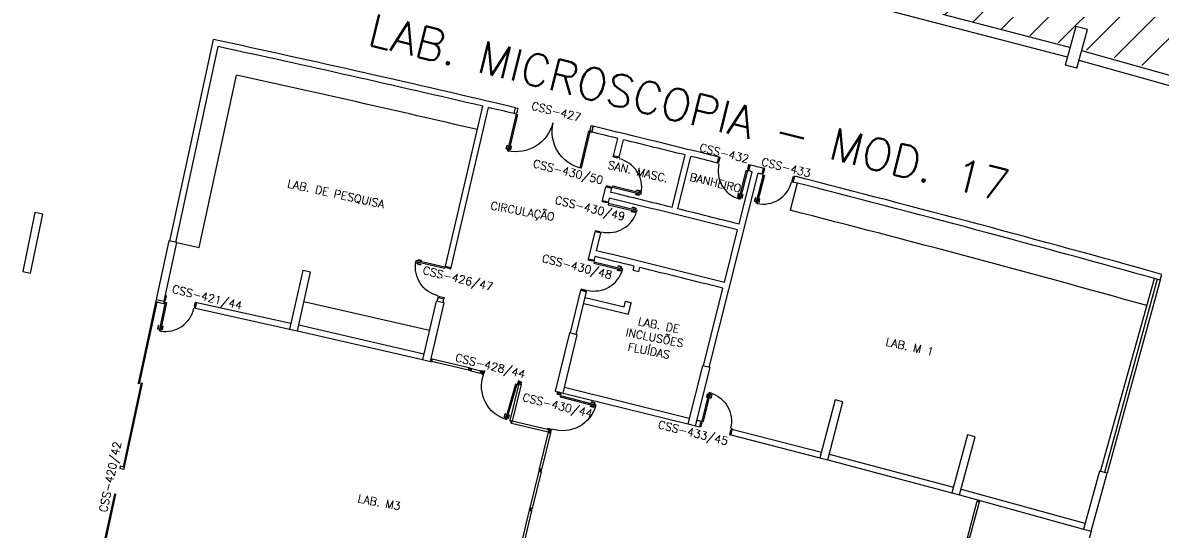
# Model space of a CAD drawing. Extents: x -152 to 150, y 325 to 437.
# Drawn here: x 81.61 to 110.09, y 386.06 to 398.77 of the extents above; entities that cross this region are included whole.
import ezdxf
from ezdxf.enums import TextEntityAlignment as Align

# ---------------------------------------------------------------- set-up
doc = ezdxf.new("R2010")
doc.units = 0
doc.header["$LTSCALE"] = 0.01
doc.header["$MEASUREMENT"] = 0
doc.layers.get('0').update_dxf_attribs({"linetype": 'CONTINUOUS'})
for name, color, linetype in [('1', 1, 'CONTINUOUS'), ('ALV', 2, 'CONTINUOUS'), ('BANC', 2, 'CONTINUOUS'), ('DIV', 2, 'CONTINUOUS'), ('ESQ', 1, 'CONTINUOUS'), ('ESTR', 3, 'CONTINUOUS'), ('PORTA', 2, 'CONTINUOUS'), ('TEXTO', 2, 'CONTINUOUS'), ('TEXTO-ENDEREÇO', 2, 'CONTINUOUS'), ('USO', 2, 'CONTINUOUS')]:
    doc.layers.add(name, color=color, linetype=linetype)
doc.styles.add('LEGENDA', font='romans.shx', dxfattribs={"height": 0.2})
doc.styles.add('UNB-100', font='simplex.shx', dxfattribs={"height": 3})
doc.styles.add('UNB-100-1', font='simplex.shx', dxfattribs={"height": 0.2})

# ---------------------------------------------------------------- blocks, each defined once
blk = doc.blocks.new('PILAR-SSC')
blk.add_lwpolyline([(0.003, -27.952), (0.203, -27.952), (0.203, -26.452), (0.003, -26.452)], close=True)
blk = doc.blocks.new('PTDP-SSC')
at = {"color": 2}
for p, q in [((0.055, 1.015), (0.09, 1.015)), ((0.055, 0.075), (0.055, 1.015)), ((0.09, 0.075), (0.09, 1.015)), ((1.91, 0.075), (1.91, 1.015)), ((1.945, 1.015), (1.91, 1.015)), ((1.945, 0.075), (1.945, 1.015)), ((0.05, 0.075), (0, 0.075)), ((0, 0.075), (0, -0.075)), ((0.05, 0.04), (0.05, 0.075)), ((0.06, 0.04), (0.05, 0.04)), ((0.055, 0.075), (0.09, 0.075)), ((0.06, -0.075), (0.06, 0.04)), ((1.945, 0.075), (1.91, 0.075)), ((1.94, -0.075), (1.94, 0.04)), ((1.94, 0.04), (1.95, 0.04)), ((1.95, 0.04), (1.95, 0.075)), ((1.95, 0.075), (2, 0.075)), ((2, 0.075), (2, -0.075)), ((0, -0.075), (0.06, -0.075)), ((2, -0.075), (1.94, -0.075))]:
    blk.add_line(p, q, dxfattribs=at)
at = {"color": 1}
for centre, start, end in [((0.055, 0.075), 0, 90), ((1.945, 0.075), 90, 180)]:
    blk.add_arc(centre, 0.94, start, end, dxfattribs=at)
blk = doc.blocks.new('PD80-SSC')
at = {"color": 2}
for p, q in [((-0.777, 0.01), (-0.777, -0.03)), ((-0.777, 0.01), (-0.687, 0.01)), ((-0.687, 0), (-0.687, 0.01)), ((-0.075, 0), (0.075, 0)), ((-0.075, 0), (-0.075, -0.02)), ((0.075, -0.03), (0.075, 0)), ((-0.817, -0.065), (-0.817, -0.03)), ((-0.085, -0.03), (-0.817, -0.03)), ((-0.085, -0.065), (-0.817, -0.065)), ((-0.777, -0.105), (-0.777, -0.065)), ((-0.777, -0.105), (-0.687, -0.105)), ((-0.767, 0), (-0.767, -0.03)), ((-0.767, 0), (-0.687, 0)), ((-0.767, -0.095), (-0.767, -0.065)), ((-0.767, -0.095), (-0.687, -0.095)), ((-0.687, -0.095), (-0.687, -0.105)), ((-0.085, -0.03), (-0.085, -0.065)), ((-0.075, -0.02), (-0.04, -0.02)), ((-0.04, -0.03), (-0.04, -0.02)), ((-0.04, -0.03), (0.075, -0.03)), ((-0.075, -0.781), (-0.04, -0.781)), ((-0.075, -0.801), (-0.075, -0.781)), ((-0.075, -0.801), (0.075, -0.801)), ((-0.075, -0.802), (0.075, -0.802)), ((-0.04, -0.771), (0.075, -0.771)), ((-0.04, -0.771), (-0.04, -0.781)), ((0.075, -0.771), (0.075, -0.801))]:
    blk.add_line(p, q, dxfattribs=at)
at = {"color": 1}
blk.add_arc((-0.085, -0.03), 0.731, 182.6571, 270, dxfattribs=at)
blk = doc.blocks.new('DIVMT-SSC')
for p, q in [((0, 0.005), (0, -0.005)), ((0, -0.005), (0, 0.005)), ((-0.03, -0.03), (-0.03, -0.97)), ((0.006, -0.03), (-0.006, -0.03)), ((-0.005, 0), (0.005, 0)), ((0.005, 0), (-0.005, 0)), ((0.006, -0.02), (0.006, -0.03)), ((0.03, -0.03), (0.03, -0.97)), ((0.03, -0.97), (-0.03, -0.97)), ((-0.006, -0.98), (-0.006, -0.97)), ((-0.006, -0.98), (0.006, -0.98)), ((0.006, -1.001), (-0.006, -1.001)), ((0.005, -0.97), (-0.005, -0.97)), ((0, -0.994), (0, -1.007)), ((0, -1.02), (0, -1.021)), ((0.006, -0.98), (0.006, -0.97))]:
    blk.add_line(p, q)
blk.add_lwpolyline([(0.006, -0.02), (-0.006, -0.02), (0.006, -0.02), (0.006, -0.03), (0.03, -0.03), (0.03, -0.008), (0.02, -0.008), (0.02, 0.008), (0.03, 0.008), (0.03, 0.03), (0.006, 0.03), (0.006, 0.02), (-0.006, 0.02), (-0.006, 0.03), (-0.03, 0.03), (-0.03, 0.008), (-0.02, 0.008), (-0.02, -0.008), (-0.03, -0.008), (-0.03, -0.03), (-0.006, -0.03), (-0.006, -0.02), (-0.006, -0.03)])
blk = doc.blocks.new('PE80-SSC')
at = {"color": 2}
for p, q in [((0.075, 0), (-0.075, 0)), ((-0.075, -0.03), (-0.075, 0)), ((0.075, 0), (0.075, -0.02)), ((0.777, 0.01), (0.687, 0.01)), ((0.687, 0), (0.687, 0.01)), ((0.777, 0.01), (0.777, -0.03)), ((0.04, -0.03), (-0.075, -0.03)), ((0.075, -0.02), (0.04, -0.02)), ((0.04, -0.03), (0.04, -0.02)), ((0.085, -0.03), (0.817, -0.03)), ((0.085, -0.03), (0.085, -0.065)), ((0.085, -0.065), (0.817, -0.065)), ((0.767, 0), (0.687, 0)), ((0.767, -0.095), (0.687, -0.095)), ((0.687, -0.095), (0.687, -0.105)), ((0.777, -0.105), (0.687, -0.105)), ((0.767, 0), (0.767, -0.03)), ((0.767, -0.095), (0.767, -0.065)), ((0.777, -0.105), (0.777, -0.065)), ((0.817, -0.065), (0.817, -0.03)), ((0.04, -0.771), (-0.075, -0.771)), ((-0.075, -0.771), (-0.075, -0.801)), ((0.075, -0.801), (-0.075, -0.801)), ((0.075, -0.802), (-0.075, -0.802)), ((0.04, -0.771), (0.04, -0.781)), ((0.075, -0.781), (0.04, -0.781)), ((0.075, -0.801), (0.075, -0.781))]:
    blk.add_line(p, q, dxfattribs=at)
at = {"color": 1}
blk.add_arc((0.085, -0.03), 0.731, 270, 357.3429, dxfattribs=at)
blk = doc.blocks.new('A$C73356FFD')
at = {"layer": 'DIV'}
for p, q in [((0.025, 0.03), (0.035, 0.03)), ((0.035, 0.03), (0.025, 0.03)), ((0.03, 0.025), (0.03, 0.035)), ((0.03, 0.035), (0.03, 0.025))]:
    blk.add_line(p, q, dxfattribs=at)
blk.add_lwpolyline([(0.009, 0.036), (0, 0.036), (0, 0.06), (0.022, 0.06), (0.022, 0.05), (0.038, 0.05), (0.038, 0.06), (0.06, 0.06), (0.06, 0.036), (0.05, 0.036), (0.05, 0.024), (0.06, 0.024), (0.06, 0), (0.038, 0), (0.038, 0.01), (0.022, 0.01), (0.022, 0), (0, 0), (0, 0.024), (0.009, 0.024)], close=True, dxfattribs=at)
blk = doc.blocks.new('A$C265F004B')
at = {"linetype": 'Continuous'}
blk.add_blockref('A$C73356FFD', (0, 0), dxfattribs=at)
blk = doc.blocks.new('PDV2D-SSC')
for p, q in [((-0.148, 0.925), (-0.108, 0.925)), ((-0.148, 0.925), (-0.148, 0.835)), ((-0.138, 0.915), (-0.108, 0.915)), ((-0.138, 0.915), (-0.138, 0.835)), ((-0.106, 0.965), (-0.076, 0.965)), ((-0.106, 0.05), (-0.106, 0.965)), ((-0.076, 0.05), (-0.076, 0.965)), ((-0.034, 0.925), (-0.074, 0.925)), ((-0.044, 0.915), (-0.074, 0.915)), ((-0.044, 0.915), (-0.044, 0.835)), ((-0.034, 0.925), (-0.034, 0.835)), ((-0.138, 0.835), (-0.148, 0.835)), ((-0.044, 0.835), (-0.034, 0.835)), ((-0.95, 0.05), (-0.97, 0.05)), ((-0.97, 0.05), (-0.97, 0.035)), ((-0.97, 0.035), (-0.97, -0.035)), ((-0.95, 0.02), (-0.95, 0.05)), ((-0.95, 0.02), (-0.94, 0.02)), ((-0.94, -0.05), (-0.94, 0.02)), ((-0.076, 0.05), (-0.106, 0.05)), ((-0.051, 0.02), (-0.061, 0.02)), ((-0.061, -0.05), (-0.061, 0.02)), ((-0.051, 0.05), (-0.031, 0.05)), ((-0.051, 0.02), (-0.051, 0.05)), ((-0.031, 0.05), (-0.031, -0.05)), ((-0.97, -0.035), (-0.97, -0.05)), ((-0.97, -0.05), (-0.94, -0.05)), ((-0.031, -0.05), (-0.061, -0.05))]:
    blk.add_line(p, q)
at = {"color": 1}
blk.add_arc((-0.076, 0.1), 0.865, 90, 183.3214, dxfattribs=at)
blk = doc.blocks.new('DIVINI-SSC')
for p, q in [((-0.02, 0), (-0.02, -0.008)), ((-0.02, 0), (0.001, 0)), ((-0.005, 0), (0.005, 0)), ((0, 0.005), (0, -0.005)), ((0.001, 0), (0.02, 0)), ((-0.03, -0.008), (-0.02, -0.008)), ((-0.03, -0.008), (-0.03, -0.028)), ((-0.03, -0.028), (-0.008, -0.028)), ((-0.03, -0.03), (0.03, -0.03)), ((-0.03, -0.975), (-0.03, -0.03)), ((-0.009, -0.03), (-0.027, -0.03)), ((-0.008, -0.019), (0.008, -0.019)), ((-0.008, -0.019), (-0.008, -0.028)), ((-0.006, -0.021), (-0.006, -0.03)), ((0.006, -0.021), (-0.006, -0.021)), ((-0.006, -0.023), (-0.006, -0.027)), ((-0.004, -0.021), (0.004, -0.021)), ((0.006, -0.021), (0.006, -0.03)), ((0.006, -0.023), (0.006, -0.027)), ((0.008, -0.019), (0.008, -0.028)), ((0.03, -0.028), (0.008, -0.028)), ((0.009, -0.03), (0.027, -0.03)), ((0.02, 0), (0.02, -0.008)), ((0.03, -0.008), (0.02, -0.008)), ((0.03, -0.008), (0.03, -0.028)), ((0.03, -0.975), (0.03, -0.03)), ((-0.03, -0.975), (0.03, -0.975)), ((-0.009, -0.975), (-0.027, -0.975)), ((-0.006, -0.985), (-0.006, -0.975)), ((0.006, -0.985), (-0.006, -0.985)), ((0.006, -1.01), (-0.006, -1.01)), ((0, -0.985), (0, -0.988)), ((0, -1.003), (0, -1.018)), ((0.004, -0.951), (0.004, -0.953)), ((0.006, -0.985), (0.006, -0.975)), ((0.03, -0.975), (0.009, -0.975)), ((0.009, -0.975), (0.027, -0.975))]:
    blk.add_line(p, q)

msp = doc.modelspace()

# ---------------------------------------------------------------- hatches: boundary and pattern name
at = {"layer": '1'}
h = msp.add_hatch(dxfattribs=at)
h.set_pattern_fill('ANSI31', color=256, scale=5, style=0)
h.paths.add_polyline_path([(108.392, 413.456), (122.39, 409.542), (129.319, 407.349), (136.208, 405.039), (143.116, 402.783), (146.343, 401.608), (141.258, 387.564), (124.919, 393.108), (121.543, 394.228), (114.822, 396.233), (108.067, 398.123), (104.587, 398.982)])

# ---------------------------------------------------------------- linework, layer by layer
at = {"layer": 'ALV'}
for p, q in [((107.698, 397.912), (101.208, 399.606)), ((107.761, 398.154), (104.587, 398.982)), ((85.281, 393.323), (86.369, 398.357)), ((85.427, 393.291), (86.483, 398.178)), ((114.516, 396.269), (108.058, 398.073)), ((114.449, 396.028), (107.991, 397.833)), ((92.162, 392.698), (93.096, 396.69)), ((92.307, 392.662), (93.242, 396.656)), ((93.876, 396.507), (93.912, 396.653)), ((95.857, 396.189), (95.822, 396.043)), ((96.36, 395.455), (96.466, 395.887)), ((96.505, 395.416), (96.611, 395.852)), ((96.505, 395.416), (96.36, 395.455)), ((97.823, 394.165), (98.148, 395.475)), ((97.969, 394.128), (98.293, 395.439)), ((98.998, 395.418), (98.952, 395.275)), ((99.777, 395.223), (99.731, 395.08)), ((100.071, 394.994), (100.112, 395.139)), ((98.752, 390.171), (99.974, 395.019)), ((99.498, 393.747), (99.828, 395.056)), ((100.848, 394.797), (100.89, 394.941)), ((96.088, 394.333), (96.171, 394.675)), ((96.316, 394.637), (96.171, 394.675)), ((96.293, 394.54), (96.316, 394.637)), ((96.088, 394.333), (96.233, 394.297)), ((96.233, 394.297), (96.257, 394.394)), ((95.733, 392.875), (95.899, 393.554)), ((95.938, 393.082), (96.044, 393.518)), ((99.132, 392.292), (99.462, 393.601)), ((95.733, 392.875), (95.879, 392.839)), ((95.879, 392.839), (95.903, 392.937)), ((92.162, 392.698), (92.307, 392.662)), ((96.85, 392.6), (96.996, 392.565)), ((96.852, 392.6), (96.877, 392.699)), ((96.996, 392.565), (97.02, 392.663)), ((110.016, 392.349), (110.057, 392.493)), ((95.285, 391.029), (95.544, 392.096)), ((95.431, 390.993), (95.69, 392.06)), ((95.544, 392.096), (95.69, 392.06)), ((98.606, 390.207), (99.095, 392.147)), ((85.919, 391.647), (85.95, 391.793)), ((85.95, 391.793), (88.302, 391.275)), ((91.957, 391.822), (91.98, 391.917)), ((91.98, 391.917), (92.125, 391.882)), ((92.103, 391.788), (92.125, 391.882)), ((95.619, 391.769), (96.736, 391.497)), ((95.654, 391.915), (96.626, 391.679)), ((96.626, 391.679), (96.661, 391.821)), ((96.661, 391.821), (96.807, 391.786)), ((96.736, 391.497), (96.806, 391.786)), ((85.919, 391.647), (88.269, 391.128)), ((88.497, 391.231), (91.625, 390.513)), ((88.463, 391.085), (91.591, 390.367)), ((95.101, 389.53), (98.216, 388.759)), ((95.137, 389.675), (98.253, 388.904)), ((98.41, 388.71), (98.51, 388.685)), ((98.544, 388.829), (98.511, 388.683)), ((99.321, 388.631), (99.288, 388.484)), ((99.321, 388.631), (101.556, 388.057)), ((99.288, 388.484), (101.518, 387.912)), ((101.75, 388.007), (104.851, 387.183)), ((101.711, 387.862), (104.813, 387.038)), ((105.005, 386.986), (108.1, 386.136)), ((105.045, 387.13), (108.139, 386.28))]:
    msp.add_line(p, q, dxfattribs=at)
for centre, radius, start, end in [((0.463, 0.506), 407.019, 76.72692, 77.81556), ((0.463, 0.506), 406.869, 76.83996, 77.79444), ((0.463, 0.506), 406.869, 76.72706, 76.81884), ((0.463, 0.506), 406.869, 76.35216, 76.44542), ((0.463, 0.506), 407.019, 75.99018, 76.44538), ((0.463, 0.506), 406.869, 76.10826, 76.33104), ((0.463, 0.506), 406.869, 75.99163, 76.08714), ((0.463, 0.506), 407.019, 75.82844, 75.87707), ((0.463, 0.506), 406.869, 75.86436, 75.87847), ((0.463, 0.506), 406.869, 75.82915, 75.84324), ((0.463, 0.506), 407.019, 74.37984, 75.71553), ((0.463, 0.506), 406.869, 74.37984, 75.71619), ((0.463, 0.506), 405.369, 75.8644, 76.331), ((0.463, 0.506), 405.519, 76.1083, 76.331), ((0.463, 0.506), 405.519, 75.8644, 76.0871), ((0.463, 0.506), 403.869, 76.18874, 76.33096), ((0.458, 0.483), 404.043, 75.86445, 76.33095), ((0.463, 0.506), 403.869, 75.86444, 76.16776), ((199.706, 782.921), 406.869, 255.58914, 255.60323)]:
    msp.add_arc(centre, radius, start, end, dxfattribs=at)
at = {"layer": 'BANC'}
for p, q in [((86.014, 393.164), (86.943, 397.465)), ((100.945, 394.773), (100.772, 394.094)), ((85.453, 393.286), (86.014, 393.164)), ((88.629, 391.816), (91.762, 391.097))]:
    msp.add_line(p, q, dxfattribs=at)
for radius, start, end in [(406.269, 76.83996, 77.70981), (406.169, 74.40098, 75.70208)]:
    msp.add_arc((0.463, 0.506), radius, start, end, dxfattribs=at)
at = {"layer": 'DIV'}
for p, q in [((92.747, 390.121), (92.741, 390.098)), ((92.763, 390.093), (92.741, 390.098)), ((92.756, 390.119), (92.747, 390.121)), ((92.75, 390.133), (92.755, 390.156)), ((92.759, 390.13), (92.75, 390.133)), ((92.777, 390.151), (92.755, 390.156)), ((92.759, 390.13), (92.756, 390.119)), ((92.763, 390.093), (92.765, 390.102)), ((92.781, 390.099), (92.765, 390.102)), ((92.782, 390.119), (92.773, 390.121)), ((92.773, 390.121), (92.782, 390.119)), ((92.777, 390.151), (92.774, 390.141)), ((92.79, 390.138), (92.774, 390.141)), ((92.779, 390.125), (92.776, 390.115)), ((92.776, 390.115), (92.779, 390.125)), ((92.778, 390.089), (92.781, 390.099)), ((92.778, 390.089), (92.8, 390.084)), ((92.792, 390.147), (92.79, 390.138)), ((92.792, 390.147), (92.814, 390.142)), ((92.799, 390.121), (92.796, 390.109)), ((92.796, 390.109), (92.799, 390.121)), ((92.796, 390.109), (92.805, 390.107)), ((92.796, 390.109), (92.805, 390.107)), ((92.799, 390.121), (92.808, 390.119)), ((92.799, 390.121), (92.808, 390.119)), ((92.814, 390.142), (92.8, 390.084)), ((92.8, 390.084), (92.805, 390.107)), ((92.8, 390.084), (92.805, 390.104)), ((92.8, 390.084), (93.031, 390.03)), ((92.805, 390.104), (92.801, 390.087)), ((92.808, 390.118), (92.806, 390.108)), ((92.814, 390.142), (92.808, 390.119)), ((92.814, 390.142), (93.045, 390.088)), ((93.045, 390.089), (93.031, 390.031)), ((93.039, 390.065), (93.037, 390.055)), ((93.046, 390.052), (93.037, 390.054)), ((93.049, 390.063), (93.04, 390.066)), ((93.046, 390.052), (93.049, 390.063)), ((93.061, 390.054), (93.075, 390.051)), ((93.07, 390.059), (93.067, 390.047)), ((93.087, 390.048), (93.088, 390.048)), ((94.972, 389.553), (94.968, 389.533)), ((94.968, 389.533), (94.989, 389.528)), ((94.972, 389.553), (94.982, 389.55)), ((94.984, 389.558), (94.982, 389.55)), ((94.984, 389.558), (95.004, 389.553)), ((94.991, 389.537), (94.989, 389.528)), ((94.991, 389.537), (95.007, 389.533)), ((94.999, 389.555), (95.008, 389.552)), ((95.005, 389.558), (95.002, 389.548)), ((95.004, 389.553), (95.023, 389.549)), ((95.007, 389.533), (95.005, 389.524)), ((95.026, 389.519), (95.005, 389.524)), ((95.023, 389.549), (95.021, 389.541)), ((95.031, 389.538), (95.021, 389.541)), ((95.031, 389.538), (95.026, 389.519))]:
    msp.add_line(p, q, dxfattribs=at)
at = {"layer": 'ESQ'}
for p, q in [((108.526, 387.574), (109.872, 392.389)), ((109.944, 392.369), (108.624, 387.546)), ((110.016, 392.349), (108.696, 387.526)), ((84.939, 391.862), (84.487, 389.768)), ((84.956, 391.797), (84.516, 389.761)), ((85.122, 391.761), (84.927, 391.803)), ((85.135, 391.82), (85.122, 391.761)), ((84.739, 390.794), (84.71, 390.8)), ((84.746, 390.823), (84.716, 390.829)), ((84.561, 389.782), (84.109, 387.69)), ((84.591, 389.776), (84.139, 387.684)), ((84.516, 389.761), (84.487, 389.768)), ((84.522, 389.791), (84.493, 389.797)), ((84.555, 389.753), (84.584, 389.747)), ((84.561, 389.782), (84.591, 389.776)), ((84.355, 388.685), (84.326, 388.691)), ((84.361, 388.714), (84.332, 388.72)), ((84.116, 387.72), (84.145, 387.713)), ((84.04, 387.702), (84.028, 387.644)), ((84.125, 387.623), (84.028, 387.644)), ((84.138, 387.681), (84.04, 387.702)), ((84.109, 387.691), (84.139, 387.684)), ((84.138, 387.681), (84.125, 387.623)), ((83.892, 387.008), (83.443, 384.928)), ((83.922, 387.002), (83.472, 384.922)), ((83.915, 386.973), (83.886, 386.979)), ((83.922, 387.002), (83.892, 387.008)), ((108.291, 386.082), (107.715, 384.018))]:
    msp.add_line(p, q, dxfattribs=at)
at = {"layer": 'ESTR'}
for p, q in [((107.908, 398.684), (107.647, 397.718)), ((108.198, 398.605), (107.908, 398.684)), ((107.937, 397.64), (108.198, 398.605)), ((107.937, 397.64), (107.648, 397.718))]:
    msp.add_line(p, q, dxfattribs=at)
at = {"layer": 'PORTA'}
for p, q in [((93.683, 395.628), (93.704, 395.716)), ((93.695, 395.635), (93.714, 395.713)), ((93.714, 395.713), (93.704, 395.716)), ((93.787, 395.613), (93.806, 395.691)), ((93.794, 395.601), (93.815, 395.689)), ((93.806, 395.691), (93.815, 395.689)), ((93.683, 395.628), (93.722, 395.619)), ((93.695, 395.635), (93.724, 395.628)), ((93.794, 395.601), (93.755, 395.611)), ((93.787, 395.613), (93.758, 395.62))]:
    msp.add_line(p, q, dxfattribs=at)

# ---------------------------------------------------------------- block references
at = {"layer": 'DIV'}
for name, p, rotation in [('DIVINI-SSC', (91.794, 390.35), 76.82940000006485), ('A$C265F004B', (93.031, 390.031), 346.0976999999882), ('DIVMT-SSC', (94.029, 389.781), 346.3415999999606), ('DIVMT-SSC', (94.765, 388.572), 256.3416000000059), ('DIVMT-SSC', (94.765, 388.572), 346.3416000000009), ('DIVMT-SSC', (94.529, 387.6), 346.3416000000009), ('DIVINI-SSC', (105.486, 386.849), 344.7156000000006), ('DIVMT-SSC', (94.293, 386.628), 346.3416000000009)]:
    msp.add_blockref(name, p, dxfattribs=dict(at, rotation=rotation))
at = {"layer": 'DIV', "xscale": -1}
for p, rotation in [((94.029, 389.774), 164.0346096277016), ((95.01, 389.553), 255.183122432279)]:
    msp.add_blockref('PDV2D-SSC', p, dxfattribs=dict(at, rotation=rotation))
at = {"layer": 'ESQ'}
for name, p, rotation in [('PD80-SSC', (96.244, 394.656), 166.5137004785331), ('PE80-SSC', (99.754, 395.152), 256.1218730928639), ('PD80-SSC', (100.091, 395.067), 75.37239126612425), ('PE80-SSC', (96.161, 394.315), 346.6812406547041), ('PE80-SSC', (95.806, 392.857), 346.3167808541123), ('PD80-SSC', (85.151, 391.888), 77.91509784458626)]:
    msp.add_blockref(name, p, dxfattribs=dict(at, rotation=rotation))
at = {"layer": 'ESQ', "xscale": -1}
for name, p, rotation in [('PE80-SSC', (92.235, 392.68), 346.792666475851), ('PD80-SSC', (98.527, 388.756), 76.05998830070386)]:
    msp.add_blockref(name, p, dxfattribs=dict(at, rotation=rotation))
at = {"layer": 'ESTR'}
for p, rotation in [((87.274, 419.938), 348.2926829268277), ((90.842, 419.184), 347.8048780487799), ((94.403, 418.399), 347.3170731707329), ((97.958, 417.584), 346.829268292683), ((101.505, 416.739), 346.3414634146332), ((105.045, 415.864), 345.8536585365851), ((108.578, 414.958), 345.3658536585355), ((112.102, 414.023), 344.8780487804866), ((115.619, 413.057), 344.3902439024403)]:
    msp.add_blockref('PILAR-SSC', p, dxfattribs=dict(at, rotation=rotation))
at = {"layer": 'PORTA', "xscale": -1, "rotation": 166.5816112813847}
msp.add_blockref('PTDP-SSC', (93.894, 396.58), dxfattribs=at)

# ---------------------------------------------------------------- texts
at = {"layer": 'TEXTO', "style": 'UNB-100'}
for s, rotation, p in [('SAN. MASC.', 346.7441, (96.204, 395.136)), ('BANHEIRO', 346.7441, (98.248, 394.834)), ('CIRCULAÇÃO', 349.5355, (93.276, 394.117)), ('LAB. DE', 348.823, (96.962, 391.229)), ('INCLUSÕES', 348.823, (96.651, 390.955)), ('LAB. M 1', 347.5688, (103.145, 390.719)), ('FLUÍDAS', 348.823, (96.706, 390.589)), ('LAB. M3', 349.2727, (89.961, 386.805))]:
    msp.add_text(s, height=0.2, rotation=rotation, dxfattribs=at).set_placement(p)
at = {"layer": 'TEXTO', "insert": (89.427, 394.493), "char_height": 0.2, "width": 3.07396, "attachment_point": 5, "rotation": 347.6002, "style": 'UNB-100'}
msp.add_mtext('LAB. DE PESQUISA', dxfattribs=at)
at = {"layer": 'TEXTO-ENDEREÇO', "style": 'UNB-100-1'}
for s, rotation, p in [('CSS-427', 346.0863, (94.907, 396.461)), ('CSS-432', 346.0863, (99.106, 395.419)), ('CSS-430/50', 346.0863, (95.206, 394.955)), ('CSS-433', 346.0863, (100.651, 395.064)), ('CSS-430/49', 346.0863, (95.752, 394.046)), ('CSS-430/48', 346.0863, (95.428, 392.589)), ('CSS-426/47', 346.0863, (92.45, 392.293)), ('CSS-421/44', 346.0863, (86.187, 391.825)), ('CSS-428/44', 346.0863, (93.262, 390.112)), ('CSS-430/44', 346.0863, (94.941, 389.123)), ('CSS-433/45', 346.0863, (98.327, 388.44)), ('CSS-420/42', 78.417, (83.885, 387.416))]:
    msp.add_text(s, height=0.2, rotation=rotation, dxfattribs=at).set_placement(p, align=Align.CENTER)
at = {"layer": 'USO', "style": 'LEGENDA'}
msp.add_text('LAB. MICROSCOPIA - MOD. 17', height=0.8, rotation=346.1338, dxfattribs=at).set_placement((90.183, 398.232))

doc.saveas('drawing.dxf')
